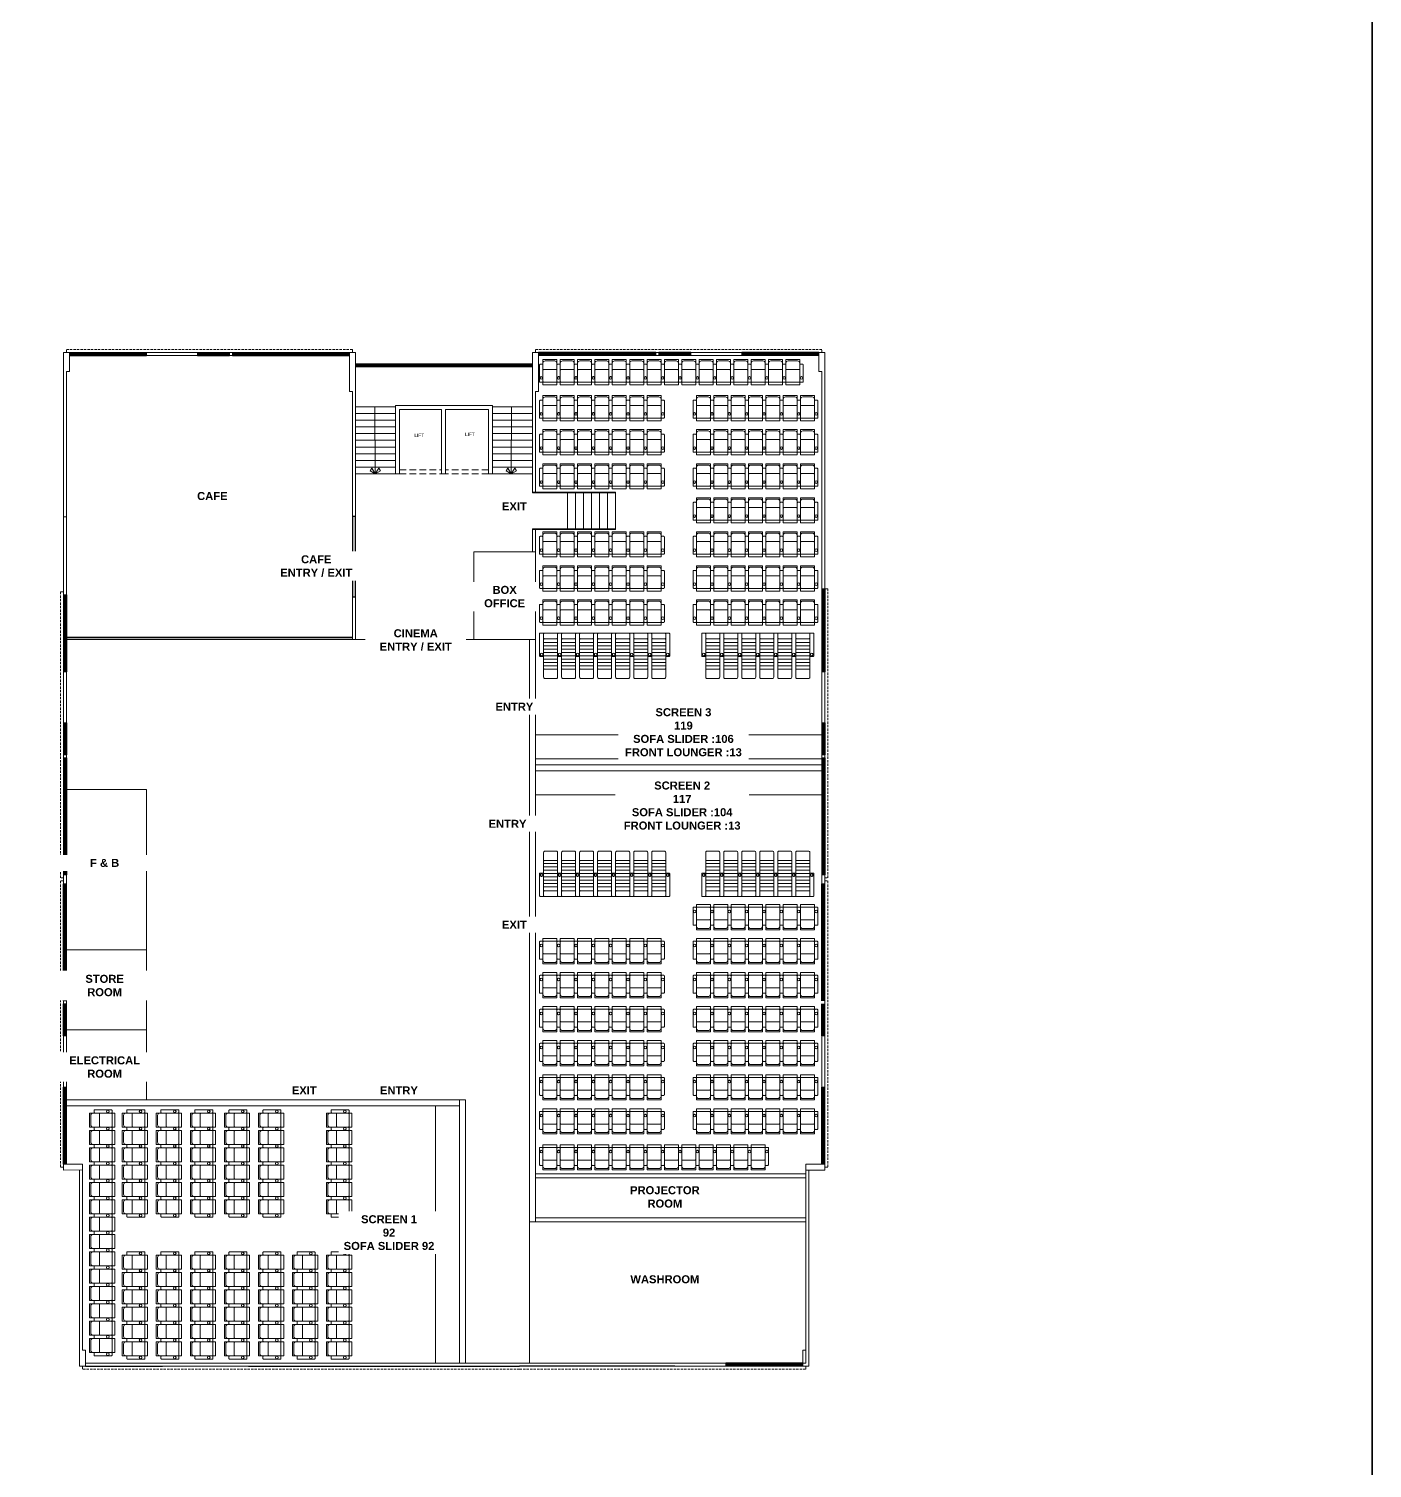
# Model space of a CAD drawing. Header units: inches. Extents: x 1807 to 67852, y 1160 to 20242.
# Drawn here: x 65838 to 67852, y 3318 to 5476 of the extents above; entities that cross this region are included whole.
import ezdxf
from ezdxf.lldxf.tags import DXFTag

# ---------------------------------------------------------------- set-up
doc = ezdxf.new("R2010")
doc.units = ezdxf.units.IN
doc.header["$MEASUREMENT"] = 0
doc.linetypes.add('DASHED', pattern=[0.75, 0.5, -0.25])
for name, color, linetype, lineweight in [('02WINDOW & DOTTED', 8, 'Continuous', 20), ('CHAIRS', 34, 'Continuous', 20), ('elev1', 250, 'Continuous', 15), ('Nstair', 8, 'Continuous', 20), ('PROJ.', 8, 'DASHED', 20), ('RAILING', 8, 'Continuous', 25), ('Railing 01', 8, 'Continuous', 18), ('SHOP TEXT', 7, 'Continuous', 15), ('text', 7, 'Continuous', 15), ('wall', 7, 'Continuous', 20), ('WALLS', 7, 'Continuous', 20)]:
    doc.layers.add(name, color=color, linetype=linetype, lineweight=lineweight)
doc.layers.add('GF', color=36, linetype='Continuous')
doc.layers.add('P_DOMESTIC', color=142, linetype='Continuous')
doc.styles.add('Krupalu 1', font='arial.ttf')
doc.styles.add('title block', font='')
doc.styles.get('title block').set_extended_font_data('Gulim')
tags = doc.linetypes.add('HIDDEN', pattern=[0.375, 0.25, -0.125]).pattern_tags.tags
tags[6:7] = [DXFTag(74, 4), DXFTag(75, 0), DXFTag(340, '0'), DXFTag(46, 1.0), DXFTag(50, 0.0), DXFTag(44, 0.0), DXFTag(45, 0.0)]
tags[4:5] = [DXFTag(74, 4), DXFTag(75, 0), DXFTag(340, '0'), DXFTag(46, 1.0), DXFTag(50, 0.0), DXFTag(44, 0.0), DXFTag(45, 0.0)]

# ---------------------------------------------------------------- blocks, each defined once
blk = doc.blocks.new('Recliner chair-01')
at = {"layer": 'CHAIRS', "lineweight": -2}
for points in [[(-10.5, 1), (-10.5, 26, 0.414214), (-11.5, 27), (-14.5, 27, 0.414214), (-15.5, 26), (-15.5, 1, 0.414214), (-14.5, 0), (-11.5, 0, 0.414214)], [(-7.1, 31.9), (7.1, 31.9, -0.414214), (10.5, 28.5), (10.5, 1, -0.414214), (9.5, 0), (-9.5, 0, -0.414214), (-10.5, 1), (-10.5, 28.5, -0.414214)], [(10.5, 1), (10.5, 26, -0.414214), (11.5, 27), (14.5, 27, -0.414214), (15.5, 26), (15.5, 1, -0.414214), (14.5, 0), (11.5, 0, -0.414214)], [(10.5, 1), (10.5, 18, 0.414214), (9.5, 19), (-9.5, 19, 0.414214), (-10.5, 18), (-10.5, 1, 0.414214), (-9.5, 0), (9.5, 0, 0.414214)]]:
    blk.add_lwpolyline(points, format="xyb", close=True, dxfattribs=at)
at = {"layer": 'CHAIRS', "linetype": 'HIDDEN', "lineweight": -2}
blk.add_lwpolyline([(-10.5, 33.9), (10.5, 33.9), (10.5, -4), (-10.5, -4)], close=True, dxfattribs=at)
at = {"layer": 'CHAIRS', "lineweight": -2}
for centre in [(-13, 6.4), (13.1, 6.4)]:
    blk.add_circle(centre, 2, dxfattribs=at)
blk = doc.blocks.new('*U700')
at = {"layer": 'CHAIRS'}
blk.add_blockref('Recliner chair-01', (0, -14.9), dxfattribs=at)
blk = doc.blocks.new('*U699')
at = {"layer": 'GF', "color": 0, "linetype": 'ByBlock', "lineweight": -2}
for p in [(0, 0), (26, 0), (52, 0), (78, 0)]:
    blk.add_blockref('*U700', p, dxfattribs=at)
at = {"layer": 'GF', "color": 0, "linetype": 'ByBlock', "lineweight": -2, "transparency": 16777216}
for p in [(104, 0), (130, 0), (156, 0), (182, 0), (208, 0), (234, 0), (260, 0), (286, 0), (312, 0), (338, 0), (364, 0)]:
    blk.add_blockref('*U700', p, dxfattribs=at)
blk = doc.blocks.new('*U702')
at = {"layer": 'CHAIRS'}
blk.add_blockref('Recliner chair-01', (0, -14.9), dxfattribs=at)
blk = doc.blocks.new('*U701')
at = {"layer": 'GF', "color": 0, "linetype": 'ByBlock', "lineweight": -2}
for p in [(0, 0), (26, 0), (52, 0), (78, 0)]:
    blk.add_blockref('*U702', p, dxfattribs=at)
at = {"layer": 'GF', "color": 0, "linetype": 'ByBlock', "lineweight": -2, "transparency": 16777216}
for p in [(104, 0), (130, 0), (156, 0), (0, -51), (26, -51), (52, -51), (78, -51), (104, -51), (130, -51), (156, -51), (0, -102), (26, -102), (52, -102), (78, -102), (104, -102), (130, -102), (156, -102)]:
    blk.add_blockref('*U702', p, dxfattribs=at)
blk = doc.blocks.new('*U704')
at = {"layer": 'CHAIRS'}
blk.add_blockref('Recliner chair-01', (0, -14.9), dxfattribs=at)
blk = doc.blocks.new('*U703')
at = {"layer": 'GF', "color": 0, "linetype": 'ByBlock', "lineweight": -2}
for p in [(0, 0), (26, 0), (52, 0), (78, 0)]:
    blk.add_blockref('*U704', p, dxfattribs=at)
at = {"layer": 'GF', "color": 0, "linetype": 'ByBlock', "lineweight": -2, "transparency": 16777216}
for p in [(104, 0), (130, 0), (156, 0), (0, -51), (26, -51), (52, -51), (78, -51), (104, -51), (130, -51), (156, -51), (0, -102), (26, -102), (52, -102), (78, -102), (104, -102), (130, -102), (156, -102), (0, -153), (26, -153), (52, -153), (78, -153), (104, -153), (130, -153), (156, -153), (0, -204), (26, -204), (52, -204), (78, -204), (104, -204), (130, -204), (156, -204), (0, -255), (26, -255), (52, -255), (78, -255), (104, -255), (130, -255), (156, -255), (0, -306), (26, -306), (52, -306), (78, -306), (104, -306), (130, -306), (156, -306)]:
    blk.add_blockref('*U704', p, dxfattribs=at)
blk = doc.blocks.new("Lounger - 21''")
at = {"layer": 'CHAIRS', "color": 250}
for p, q in [((-10.5, -14.3), (10.5, -14.3)), ((-10.5, -19.3), (10.5, -19.3)), ((-10.5, -24.3), (10.5, -24.3)), ((-10.5, -29.3), (10.5, -29.3)), ((-10.5, -34.3), (10.5, -34.3)), ((-10.5, -39.3), (10.5, -39.3)), ((-10.5, -44.3), (10.5, -44.3)), ((-10.5, -49.3), (10.5, -49.3))]:
    blk.add_line(p, q, dxfattribs=at)
at = {"layer": 'CHAIRS'}
for points in [[(-9.5, -8.5), (9.5, -8.5, 0.414214), (10.5, -7.5), (10.5, -1, 0.414214), (9.5, 0), (-9.5, 0, 0.414214), (-10.5, -1), (-10.5, -7.5, 0.414214)], [(-16.5, -1.1), (-16.5, -34.1, 0.414214), (-15.5, -35.1), (-11.5, -35.1, 0.414214), (-10.5, -34.1), (-10.5, -1.1, 0.414214), (-11.5, -0.1), (-15.5, -0.1, 0.414214)], [(-9.5, -8.5), (9.5, -8.5, -0.414214), (10.5, -9.5), (10.5, -66.2, -0.414214), (8.5, -68.2), (-8.5, -68.2, -0.414214), (-10.5, -66.2), (-10.5, -9.5, -0.414214)], [(16.5, -1.1), (16.5, -34.1, -0.414214), (15.5, -35.1), (11.5, -35.1, -0.414214), (10.5, -34.1), (10.5, -1.1, -0.414214), (11.5, -0.1), (15.5, -0.1, -0.414214)]]:
    blk.add_lwpolyline(points, format="xyb", close=True, dxfattribs=at)
blk.add_lwpolyline([(-10.5, -43.7), (-10.5, -53.1, 0.414214), (-9.5, -54.1), (9.5, -54.1, 0.414214), (10.5, -53.1), (10.5, -43.7)], format="xyb", dxfattribs=at)
for centre, radius in [((-13.5, -32.1), 1.99), ((-13.5, -32.1), 1.89), ((13.5, -32.1), 1.99), ((13.5, -32.1), 1.89)]:
    blk.add_circle(centre, radius, dxfattribs=at)
blk = doc.blocks.new('*U706')
at = {"layer": 'CHAIRS'}
blk.add_blockref("Lounger - 21''", (0, 34.1, -172020), dxfattribs=at)
blk = doc.blocks.new('*U705')
at = {"layer": 'elev1', "color": 0, "linetype": 'ByBlock', "lineweight": -2}
for p in [(0, 0), (27, 0), (54, 0), (81, 0)]:
    blk.add_blockref('*U706', p, dxfattribs=at)
at = {"layer": 'elev1', "color": 0, "linetype": 'ByBlock', "lineweight": -2, "transparency": 16777216}
for p in [(108, 0), (135, 0)]:
    blk.add_blockref('*U706', p, dxfattribs=at)
blk = doc.blocks.new('*U708')
at = {"layer": 'CHAIRS'}
blk.add_blockref("Lounger - 21''", (0, 34.1, -172020), dxfattribs=at)
blk = doc.blocks.new('*U707')
at = {"layer": 'elev1', "color": 0, "linetype": 'ByBlock', "lineweight": -2}
for p in [(0, 0), (27, 0), (54, 0), (81, 0)]:
    blk.add_blockref('*U708', p, dxfattribs=at)
at = {"layer": 'elev1', "color": 0, "linetype": 'ByBlock', "lineweight": -2, "transparency": 16777216}
for p in [(108, 0), (135, 0), (162, 0)]:
    blk.add_blockref('*U708', p, dxfattribs=at)
blk = doc.blocks.new('*U710')
at = {"layer": 'CHAIRS'}
blk.add_blockref('Recliner chair-01', (0, -14.9), dxfattribs=at)
blk = doc.blocks.new('*U709')
at = {"layer": 'GF', "color": 0, "linetype": 'ByBlock', "lineweight": -2}
for p in [(0, 0), (26, 0), (52, 0), (78, 0)]:
    blk.add_blockref('*U710', p, dxfattribs=at)
at = {"layer": 'GF', "color": 0, "linetype": 'ByBlock', "lineweight": -2, "transparency": 16777216}
for p in [(104, 0), (130, 0), (156, 0), (182, 0), (208, 0), (234, 0), (260, 0), (286, 0), (312, 0)]:
    blk.add_blockref('*U710', p, dxfattribs=at)
blk = doc.blocks.new('*U712')
at = {"layer": 'CHAIRS'}
blk.add_blockref('Recliner chair-01', (0, -14.9), dxfattribs=at)
blk = doc.blocks.new('*U711')
at = {"layer": 'GF', "color": 0, "linetype": 'ByBlock', "lineweight": -2}
for p in [(0, 0), (26, 0), (52, 0), (78, 0)]:
    blk.add_blockref('*U712', p, dxfattribs=at)
at = {"layer": 'GF', "color": 0, "linetype": 'ByBlock', "lineweight": -2, "transparency": 16777216}
for p in [(104, 0), (130, 0), (156, 0), (0, -51), (26, -51), (52, -51), (78, -51), (104, -51), (130, -51), (156, -51), (0, -102), (26, -102), (52, -102), (78, -102), (104, -102), (130, -102), (156, -102), (0, -153), (26, -153), (52, -153), (78, -153), (104, -153), (130, -153), (156, -153), (0, -204), (26, -204), (52, -204), (78, -204), (104, -204), (130, -204), (156, -204), (0, -255), (26, -255), (52, -255), (78, -255), (104, -255), (130, -255), (156, -255)]:
    blk.add_blockref('*U712', p, dxfattribs=at)
blk = doc.blocks.new('*U714')
at = {"layer": 'CHAIRS'}
blk.add_blockref('Recliner chair-01', (0, -14.9), dxfattribs=at)
blk = doc.blocks.new('*U713')
at = {"layer": 'GF', "color": 0, "linetype": 'ByBlock', "lineweight": -2}
for p in [(0, 0), (26, 0), (52, 0), (78, 0)]:
    blk.add_blockref('*U714', p, dxfattribs=at)
at = {"layer": 'GF', "color": 0, "linetype": 'ByBlock', "lineweight": -2, "transparency": 16777216}
for p in [(104, 0), (130, 0), (156, 0), (0, -51), (26, -51), (52, -51), (78, -51), (104, -51), (130, -51), (156, -51), (0, -102), (26, -102), (52, -102), (78, -102), (104, -102), (130, -102), (156, -102), (0, -153), (26, -153), (52, -153), (78, -153), (104, -153), (130, -153), (156, -153), (0, -204), (26, -204), (52, -204), (78, -204), (104, -204), (130, -204), (156, -204), (0, -255), (26, -255), (52, -255), (78, -255), (104, -255), (130, -255), (156, -255), (0, -306), (26, -306), (52, -306), (78, -306), (104, -306), (130, -306), (156, -306)]:
    blk.add_blockref('*U714', p, dxfattribs=at)
blk = doc.blocks.new('*U716')
at = {"layer": 'CHAIRS'}
blk.add_blockref("Lounger - 21''", (0, 34.1, -172020), dxfattribs=at)
blk = doc.blocks.new('*U715')
at = {"layer": 'elev1', "color": 0, "linetype": 'ByBlock', "lineweight": -2}
for p in [(0, 0), (27, 0), (54, 0), (81, 0)]:
    blk.add_blockref('*U716', p, dxfattribs=at)
at = {"layer": 'elev1', "color": 0, "linetype": 'ByBlock', "lineweight": -2, "transparency": 16777216}
for p in [(108, 0), (135, 0)]:
    blk.add_blockref('*U716', p, dxfattribs=at)
blk = doc.blocks.new('*U718')
at = {"layer": 'CHAIRS'}
blk.add_blockref("Lounger - 21''", (0, 34.1, -172020), dxfattribs=at)
blk = doc.blocks.new('*U717')
at = {"layer": 'elev1', "color": 0, "linetype": 'ByBlock', "lineweight": -2}
for p in [(0, 0), (27, 0), (54, 0), (81, 0)]:
    blk.add_blockref('*U718', p, dxfattribs=at)
at = {"layer": 'elev1', "color": 0, "linetype": 'ByBlock', "lineweight": -2, "transparency": 16777216}
for p in [(108, 0), (135, 0), (162, 0)]:
    blk.add_blockref('*U718', p, dxfattribs=at)
blk = doc.blocks.new('*U720')
at = {"layer": 'CHAIRS'}
blk.add_blockref('Recliner chair-01', (0, -14.9), dxfattribs=at)
blk = doc.blocks.new('*U719')
at = {"layer": 'GF', "color": 0, "linetype": 'ByBlock', "lineweight": -2}
for p in [(0, 0), (26, 0), (52, 0), (78, 0)]:
    blk.add_blockref('*U720', p, dxfattribs=at)
at = {"layer": 'GF', "color": 0, "linetype": 'ByBlock', "lineweight": -2, "transparency": 16777216}
for p in [(104, 0), (130, 0), (156, 0), (0, -51), (26, -51), (52, -51), (78, -51), (104, -51), (130, -51), (156, -51), (0, -102), (26, -102), (52, -102), (78, -102), (104, -102), (130, -102), (156, -102)]:
    blk.add_blockref('*U720', p, dxfattribs=at)
blk = doc.blocks.new('*U722')
at = {"layer": 'CHAIRS'}
blk.add_blockref('Recliner chair-01', (0, -14.9), dxfattribs=at)
blk = doc.blocks.new('*U721')
at = {"layer": 'GF', "color": 0, "linetype": 'ByBlock', "lineweight": -2}
for p in [(0, 0), (26, 0), (52, 0), (78, 0)]:
    blk.add_blockref('*U722', p, dxfattribs=at)
at = {"layer": 'GF', "color": 0, "linetype": 'ByBlock', "lineweight": -2, "transparency": 16777216}
for p in [(104, 0), (130, 0), (156, 0), (182, 0), (208, 0), (234, 0), (260, 0), (286, 0), (312, 0), (338, 0)]:
    blk.add_blockref('*U722', p, dxfattribs=at)
blk = doc.blocks.new('*U724')
at = {"layer": 'CHAIRS'}
blk.add_blockref('Recliner chair-01', (0, -14.9), dxfattribs=at)
blk = doc.blocks.new('*U723')
at = {"layer": 'GF', "color": 0, "linetype": 'ByBlock', "lineweight": -2}
for p in [(0, 0), (26, 0), (52, 0), (78, 0)]:
    blk.add_blockref('*U724', p, dxfattribs=at)
at = {"layer": 'GF', "color": 0, "linetype": 'ByBlock', "lineweight": -2, "transparency": 16777216}
for p in [(104, 0), (130, 0), (0, -51), (26, -51), (52, -51), (78, -51), (104, -51), (130, -51), (0, -102), (26, -102), (52, -102), (78, -102), (104, -102), (130, -102), (0, -153), (26, -153), (52, -153), (78, -153), (104, -153), (130, -153), (0, -204), (26, -204), (52, -204), (78, -204), (104, -204), (130, -204)]:
    blk.add_blockref('*U724', p, dxfattribs=at)
blk = doc.blocks.new('*U726')
at = {"layer": 'CHAIRS'}
blk.add_blockref('Recliner chair-01', (0, -14.9), dxfattribs=at)
blk = doc.blocks.new('*U725')
at = {"layer": 'GF', "color": 0, "linetype": 'ByBlock', "lineweight": -2}
for p in [(0, 0), (26, 0), (52, 0), (78, 0)]:
    blk.add_blockref('*U726', p, dxfattribs=at)
at = {"layer": 'GF', "color": 0, "linetype": 'ByBlock', "lineweight": -2, "transparency": 16777216}
for p in [(104, 0), (130, 0), (0, -51), (26, -51), (52, -51), (78, -51), (104, -51), (130, -51), (0, -102), (26, -102), (52, -102), (78, -102), (104, -102), (130, -102), (0, -153), (26, -153), (52, -153), (78, -153), (104, -153), (130, -153), (0, -204), (26, -204), (52, -204), (78, -204), (104, -204), (130, -204), (0, -255), (26, -255), (52, -255), (78, -255), (104, -255), (130, -255), (0, -306), (26, -306), (52, -306), (78, -306), (104, -306), (130, -306)]:
    blk.add_blockref('*U726', p, dxfattribs=at)
blk = doc.blocks.new('*U728')
at = {"layer": 'CHAIRS'}
blk.add_blockref('Recliner chair-01', (0, -14.9), dxfattribs=at)
blk = doc.blocks.new('*U727')
at = {"layer": 'GF', "color": 0, "linetype": 'ByBlock', "lineweight": -2}
for p in [(0, 0), (26, 0), (52, 0), (78, 0)]:
    blk.add_blockref('*U728', p, dxfattribs=at)
at = {"layer": 'GF', "color": 0, "linetype": 'ByBlock', "lineweight": -2, "transparency": 16777216}
for p in [(104, 0), (130, 0)]:
    blk.add_blockref('*U728', p, dxfattribs=at)

msp = doc.modelspace()

# ---------------------------------------------------------------- linework, layer by layer
at = {"layer": '02WINDOW & DOTTED'}
for p, q in [((66593.4, 4973.4), (66327.7, 4973.4)), ((66593.4, 4971.9), (66327.7, 4971.9)), ((66593.4, 4970.4), (66327.7, 4970.4)), ((66593.4, 4968.9), (66327.7, 4968.9))]:
    msp.add_line(p, q, dxfattribs=at)
at = {"layer": '02WINDOW & DOTTED', "linetype": 'DASHED', "ltscale": 20}
for p, q in [((66393.9, 4814.9), (66456.9, 4814.9)), ((66527.4, 4814.9), (66462.9, 4814.9)), ((66393.9, 4808.9), (66456.9, 4808.9)), ((66527.4, 4808.9), (66462.9, 4808.9))]:
    msp.add_line(p, q, dxfattribs=at)
at = {"layer": 'Nstair', "ltscale": 10}
for p, q in [((66387.9, 4908.9), (66327.9, 4908.9)), ((66387.9, 4898.9), (66327.9, 4898.9)), ((66357.1, 4908.9), (66357.6, 4808.9)), ((66533.4, 4908.9), (66593.4, 4908.9)), ((66533.4, 4898.9), (66593.4, 4898.9)), ((66562, 4908.9), (66561.4, 4808.9)), ((66387.9, 4888.9), (66327.9, 4888.9)), ((66387.9, 4878.9), (66327.9, 4878.9)), ((66533.4, 4888.9), (66593.4, 4888.9)), ((66533.4, 4878.9), (66593.4, 4878.9)), ((66387.9, 4868.9), (66327.9, 4868.9)), ((66387.9, 4858.9), (66327.9, 4858.9)), ((66533.4, 4868.9), (66593.4, 4868.9)), ((66533.4, 4858.9), (66593.4, 4858.9)), ((66387.9, 4848.9), (66327.9, 4848.9)), ((66387.9, 4838.9), (66327.9, 4838.9)), ((66533.4, 4848.9), (66593.4, 4848.9)), ((66533.4, 4838.9), (66593.4, 4838.9)), ((66387.9, 4828.9), (66327.9, 4828.9)), ((66387.9, 4818.9), (66327.9, 4818.9)), ((66350.1, 4813.1), (66352.3, 4817)), ((66357.6, 4808.9), (66350.1, 4813.1)), ((66352.3, 4817), (66357.6, 4808.9)), ((66363, 4817), (66357.6, 4808.9)), ((66357.6, 4808.9), (66365.2, 4813.1)), ((66365.2, 4813.1), (66363, 4817)), ((66533.4, 4828.9), (66593.4, 4828.9)), ((66533.4, 4818.9), (66593.4, 4818.9)), ((66553.9, 4813.1), (66556.1, 4817)), ((66561.4, 4808.9), (66553.9, 4813.1)), ((66556.1, 4817), (66561.4, 4808.9)), ((66566.8, 4817), (66561.4, 4808.9)), ((66561.4, 4808.9), (66569, 4813.1)), ((66569, 4813.1), (66566.8, 4817)), ((66387.9, 4808.9), (66327.9, 4808.9)), ((66533.4, 4808.9), (66593.4, 4808.9))]:
    msp.add_line(p, q, dxfattribs=at)
at = {"layer": 'P_DOMESTIC'}
msp.add_lwpolyline([(66323.4, 4624.5), (66327.9, 4624.5), (66327.9, 4744.5), (66323.4, 4744.5)], close=True, dxfattribs=at)
for points in [[(66323.4, 4563.1), (65894.4, 4563.1)], [(66323.4, 4560.1), (65894.4, 4560.1)]]:
    msp.add_lwpolyline(points, dxfattribs=at)
at = {"layer": 'PROJ.', "ltscale": 7}
for points in [[(65894.4, 4990.4), (65894.4, 4994.9), (66323.4, 4994.9), (66323.4, 4990.4)], [(67026.9, 4990.4), (67026.9, 4994.9), (66597.9, 4994.9), (66597.9, 4990.4)], [(65889.9, 4202.9), (65885.4, 4202.9), (65885.4, 4631.9), (65889.9, 4631.9)], [(67031.4, 4202.9), (67035.9, 4202.9), (67035.9, 4636.4), (67031.4, 4636.4)], [(65889.9, 4198.4), (65885.4, 4198.4), (65885.4, 3769.4), (65889.9, 3769.4)], [(67031.4, 4198.4), (67035.9, 4198.4), (67035.9, 3769.4), (67031.4, 3769.4)], [(66576.3, 3466.4), (66573.9, 3466.4), (65918.4, 3466.4), (65918.4, 3470.9)], [(66576.3, 3466.4), (66573.9, 3466.4), (67002.9, 3466.4), (67002.9, 3470.9)]]:
    msp.add_lwpolyline(points, dxfattribs=at)
at = {"layer": 'RAILING'}
for p, q in [((65898.9, 4990.4), (66014.4, 4990.4)), ((65898.9, 4988.9), (66014.4, 4988.9)), ((65898.9, 4987.4), (66014.4, 4987.4)), ((65898.9, 4985.9), (66014.4, 4985.9)), ((66090.9, 4990.4), (66138.9, 4990.4)), ((66090.9, 4988.9), (66138.9, 4988.9)), ((66090.9, 4987.4), (66138.9, 4987.4)), ((66090.9, 4985.9), (66138.9, 4985.9)), ((66143.4, 4990.4), (66318.9, 4990.4)), ((66143.4, 4988.9), (66318.9, 4988.9)), ((66143.4, 4987.4), (66318.9, 4987.4)), ((66143.4, 4985.9), (66318.9, 4985.9)), ((66777.9, 4990.4), (66602.4, 4990.4)), ((66777.9, 4988.9), (66602.4, 4988.9)), ((66777.9, 4987.4), (66602.4, 4987.4)), ((66777.9, 4985.9), (66602.4, 4985.9)), ((66830.4, 4990.4), (66782.4, 4990.4)), ((66830.4, 4988.9), (66782.4, 4988.9)), ((66830.4, 4987.4), (66782.4, 4987.4)), ((66830.4, 4985.9), (66782.4, 4985.9)), ((67022.4, 4990.4), (66906.9, 4990.4)), ((67022.4, 4988.9), (66906.9, 4988.9)), ((67022.4, 4987.4), (66906.9, 4987.4)), ((67022.4, 4985.9), (66906.9, 4985.9)), ((65889.9, 4627.4), (65889.9, 4511.9)), ((65894.4, 4627.4), (65894.4, 4511.9)), ((67026.9, 4636.4), (67026.9, 4511.9)), ((67031.4, 4636.4), (67031.4, 4511.9)), ((65889.9, 4435.4), (65889.9, 4387.4)), ((65894.4, 4435.4), (65894.4, 4387.4)), ((67026.9, 4435.4), (67026.9, 4387.4)), ((67031.4, 4435.4), (67031.4, 4387.4)), ((65889.9, 4382.9), (65889.9, 4207.4)), ((65894.4, 4382.9), (65894.4, 4207.4)), ((67026.9, 4382.9), (67026.9, 4207.4)), ((67031.4, 4382.9), (67031.4, 4207.4)), ((65889.9, 4018.4), (65889.9, 4193.9)), ((65894.4, 4018.4), (65894.4, 4193.9)), ((67026.9, 4018.4), (67026.9, 4193.9)), ((67031.4, 4018.4), (67031.4, 4193.9)), ((65889.9, 3965.9), (65889.9, 4013.9)), ((65894.4, 3965.9), (65894.4, 4013.9)), ((67026.9, 3965.9), (67026.9, 4013.9)), ((67031.4, 3965.9), (67031.4, 4013.9)), ((65889.9, 3773.9), (65889.9, 3889.4)), ((65894.4, 3773.9), (65894.4, 3889.4)), ((67026.9, 3773.9), (67026.9, 3889.4)), ((67031.4, 3773.9), (67031.4, 3889.4)), ((66998.4, 3475.4), (66882.9, 3475.4)), ((65922.9, 3470.9), (66038.4, 3470.9)), ((66167.4, 3470.9), (66573.9, 3470.9)), ((66351.9, 3470.9), (66569.4, 3470.9)), ((66749.4, 3470.9), (66573.9, 3470.9)), ((66806.4, 3470.9), (66749.4, 3470.9)), ((66998.4, 3470.9), (66882.9, 3470.9))]:
    msp.add_line(p, q, dxfattribs=at)
at = {"layer": 'Railing 01'}
for p, q in [((65891.4, 4627.4), (65891.4, 4511.9)), ((65892.9, 4627.4), (65892.9, 4511.9)), ((67028.4, 4636.4), (67028.4, 4511.9)), ((67029.9, 4636.4), (67029.9, 4511.9)), ((65891.4, 4435.4), (65891.4, 4387.4)), ((65892.9, 4435.4), (65892.9, 4387.4)), ((67028.4, 4435.4), (67028.4, 4387.4)), ((67029.9, 4435.4), (67029.9, 4387.4)), ((65891.4, 4382.9), (65891.4, 4207.4)), ((65892.9, 4382.9), (65892.9, 4207.4)), ((67028.4, 4382.9), (67028.4, 4207.4)), ((67029.9, 4382.9), (67029.9, 4207.4)), ((65891.4, 4018.4), (65891.4, 4193.9)), ((65892.9, 4018.4), (65892.9, 4193.9)), ((67028.4, 4018.4), (67028.4, 4193.9)), ((67029.9, 4018.4), (67029.9, 4193.9)), ((65891.4, 3965.9), (65891.4, 4013.9)), ((65892.9, 3965.9), (65892.9, 4013.9)), ((67028.4, 3965.9), (67028.4, 4013.9)), ((67029.9, 3965.9), (67029.9, 4013.9)), ((65891.4, 3773.9), (65891.4, 3889.4)), ((65892.9, 3773.9), (65892.9, 3889.4)), ((67028.4, 3773.9), (67028.4, 3889.4)), ((67029.9, 3773.9), (67029.9, 3889.4)), ((66998.4, 3473.9), (66882.9, 3473.9)), ((66998.4, 3472.4), (66882.9, 3472.4))]:
    msp.add_line(p, q, dxfattribs=at)
at = {"layer": 'wall'}
for p, q in [((65889.9, 4990.4), (65889.9, 4744.4)), ((65889.9, 4990.4), (65898.9, 4990.4)), ((65898.9, 4966.4), (65898.9, 4990.4)), ((66014.4, 4990.4), (66014.4, 4985.9)), ((66014.4, 4990.4), (66090.9, 4990.4)), ((66014.4, 4985.9), (66086.4, 4985.9)), ((66086.4, 4985.9), (66086.4, 4985.9)), ((66090.9, 4985.9), (66086.4, 4985.9)), ((66090.9, 4990.4), (66090.9, 4985.9)), ((66138.9, 4990.4), (66138.9, 4990.4)), ((66138.9, 4990.4), (66143.4, 4990.4)), ((66318.9, 4990.4), (66318.9, 4936.4)), ((66318.9, 4990.4), (66327.9, 4990.4)), ((66593.4, 4990.4), (66593.4, 4781.2)), ((66602.4, 4990.4), (66593.4, 4990.4)), ((66602.4, 4990.4), (66602.4, 4936.4)), ((66777.9, 4990.4), (66777.9, 4985.9)), ((66782.4, 4990.4), (66777.9, 4990.4)), ((66782.4, 4990.4), (66782.4, 4985.9)), ((66830.4, 4990.4), (66830.4, 4985.9)), ((66906.9, 4990.4), (66830.4, 4990.4)), ((66906.9, 4985.9), (66830.4, 4985.9)), ((66906.9, 4990.4), (66906.9, 4985.9)), ((67022.4, 4966.4), (67022.4, 4990.4)), ((67031.4, 4990.4), (67022.4, 4990.4)), ((67031.4, 4990.4), (67031.4, 4744.4)), ((65898.9, 4961.9), (65898.9, 4966.4)), ((67022.4, 4961.9), (67022.4, 4966.4)), ((67022.4, 4966.4), (67022.4, 4966.4)), ((65894.4, 4961.9), (65894.4, 4801.4)), ((65898.9, 4961.9), (65894.4, 4961.9)), ((67022.4, 4961.9), (67026.9, 4961.9)), ((67026.9, 4961.9), (67026.9, 4801.4)), ((66318.9, 4931.9), (66318.9, 4936.4)), ((66318.9, 4936.4), (66318.9, 4936.4)), ((66318.9, 4931.9), (66323.4, 4931.9)), ((66597.9, 4931.9), (66597.9, 4781.2)), ((66602.4, 4931.9), (66597.9, 4931.9)), ((66602.4, 4931.9), (66602.4, 4936.4)), ((66602.4, 4936.4), (66602.4, 4936.4)), ((66462.9, 4910.9), (66387.9, 4910.9)), ((66387.9, 4910.9), (66387.9, 4808.9)), ((66393.9, 4808.9), (66393.9, 4904.9)), ((66393.9, 4904.9), (66456.9, 4904.9)), ((66456.9, 4910.9), (66533.4, 4910.9)), ((66456.9, 4904.9), (66456.9, 4808.9)), ((66456.9, 4808.9), (66456.9, 4904.9)), ((66462.9, 4808.9), (66462.9, 4904.9)), ((66527.4, 4904.9), (66462.9, 4904.9)), ((66462.9, 4904.9), (66462.9, 4808.9)), ((66527.4, 4808.9), (66527.4, 4904.9)), ((66533.4, 4910.9), (66533.4, 4808.9)), ((65894.4, 4801.4), (65894.4, 4796.9)), ((65894.4, 4801.4), (65894.4, 4801.4)), ((65894.4, 4796.9), (65894.4, 4796.9)), ((65894.4, 4796.9), (65894.4, 4744.4)), ((66387.9, 4808.9), (66393.9, 4808.9)), ((66456.9, 4808.9), (66462.9, 4808.9)), ((66462.9, 4808.9), (66456.9, 4808.9)), ((66533.4, 4808.9), (66527.4, 4808.9)), ((67026.9, 4801.4), (67026.9, 4796.9)), ((67026.9, 4801.4), (67026.9, 4801.4)), ((67026.9, 4796.9), (67026.9, 4796.9)), ((67026.9, 4796.9), (67026.9, 4744.4)), ((66593.4, 4725.2), (66593.4, 4691.9)), ((66597.9, 4725.2), (66597.9, 4691.9)), ((65889.9, 4627.4), (65889.9, 4636.4)), ((65889.9, 4511.9), (65889.9, 4435.4)), ((65894.4, 4511.9), (65889.9, 4511.9)), ((65894.4, 4511.9), (65894.4, 4439.9)), ((67026.9, 4511.9), (67026.9, 4439.9)), ((67026.9, 4511.9), (67031.4, 4511.9)), ((67031.4, 4511.9), (67031.4, 4435.4)), ((65894.4, 4435.4), (65889.9, 4435.4)), ((65894.4, 4439.9), (65894.4, 4439.9)), ((65894.4, 4439.9), (65894.4, 4435.4)), ((67026.9, 4439.9), (67026.9, 4439.9)), ((67026.9, 4439.9), (67026.9, 4435.4)), ((67026.9, 4435.4), (67031.4, 4435.4)), ((65889.9, 4382.9), (65889.9, 4387.4)), ((67031.4, 4382.9), (67031.4, 4387.4)), ((65889.9, 4207.4), (65889.9, 4198.4)), ((65889.9, 4193.9), (65889.9, 4202.9)), ((67031.4, 4207.4), (67031.4, 4198.4)), ((67031.4, 4193.9), (67031.4, 4202.9)), ((65889.9, 4018.4), (65889.9, 4013.9)), ((67031.4, 4018.4), (67031.4, 4013.9)), ((65889.9, 3889.4), (65889.9, 3965.9)), ((65894.4, 3889.4), (65894.4, 3961.4)), ((67026.9, 3965.9), (67031.4, 3965.9)), ((67026.9, 3961.4), (67026.9, 3965.9)), ((67026.9, 3889.4), (67026.9, 3961.4)), ((67031.4, 3889.4), (67031.4, 3965.9)), ((67026.9, 3893.9), (67026.9, 3893.9)), ((67026.9, 3889.4), (67031.4, 3889.4)), ((65913.9, 3773.9), (65889.9, 3773.9)), ((65889.9, 3773.9), (65889.9, 3764.9)), ((65918.4, 3765), (65889.9, 3764.9)), ((65913.9, 3773.9), (65913.9, 3773.9)), ((65913.9, 3773.9), (65918.4, 3773.9)), ((65918.4, 3764.9), (65918.4, 3773.9)), ((67007.4, 3773.9), (67007.4, 3773.9)), ((65913.9, 3716.9), (65913.9, 3470.9)), ((65918.4, 3716.9), (65918.4, 3494.9)), ((67002.9, 3712.4), (67002.9, 3494.9)), ((67007.4, 3716.9), (67007.4, 3470.9)), ((65922.9, 3494.9), (65922.9, 3470.9)), ((65922.9, 3475.4), (65922.9, 3470.9)), ((65927.4, 3475.4), (65922.9, 3475.4)), ((65927.4, 3475.4), (65927.4, 3475.4)), ((66882.9, 3475.4), (65927.4, 3475.4)), ((66110.4, 3475.4), (66110.4, 3475.4)), ((66998.4, 3494.9), (66998.4, 3470.9)), ((65922.9, 3470.9), (65913.9, 3470.9)), ((66882.9, 3470.9), (65922.9, 3470.9)), ((66038.4, 3470.9), (66167.4, 3470.9)), ((66347.4, 3470.9), (66351.9, 3470.9)), ((66998.4, 3470.9), (67007.4, 3470.9))]:
    msp.add_line(p, q, dxfattribs=at)
at = {"layer": 'WALLS'}
for p, q in [((66645.9, 4726.2), (66645.9, 4780.2)), ((66657.9, 4726.2), (66657.9, 4780.2)), ((66669.9, 4726.2), (66669.9, 4780.2)), ((66681.9, 4726.2), (66681.9, 4780.2)), ((66693.9, 4726.2), (66693.9, 4780.2)), ((66705.9, 4726.2), (66705.9, 4780.2)), ((66597.9, 4691.9), (66593.4, 4691.9)), ((66323.4, 4560.1), (66327.9, 4560.1)), ((66327.9, 4560.1), (66505.3, 4560.1))]:
    msp.add_line(p, q, dxfattribs=at)
at = {"layer": 'WALLS', "lineweight": 35}
msp.add_lwpolyline([(67852.1, 20242.3), (59503.5, 20242.3), (59503.5, 1160), (67852.1, 1160)], close=True, dxfattribs=at)
at = {"layer": 'WALLS'}
for points in [[(66143.4, 4985.9), (66138.9, 4985.9), (66138.9, 4990.4), (66143.4, 4990.4)], [(65889.9, 4744.4), (65894.4, 4744.4), (65894.4, 4627.4), (65889.9, 4627.4)], [(66505.3, 4691.9), (66597.9, 4691.9), (66597.9, 4560.1), (66505.3, 4560.1)], [(66588.9, 4560.1), (66597.9, 4560.1), (66597.9, 3687.1), (66588.9, 3687.1)], [(65894.4, 4382.9), (65889.9, 4382.9), (65889.9, 4387.4), (65894.4, 4387.4)], [(66597.9, 4381.5), (67026.9, 4381.5), (67026.9, 4372.5), (66597.9, 4372.5)], [(67026.9, 4387.4), (67031.4, 4387.4), (67031.4, 4382.9), (67026.9, 4382.9)], [(66597.9, 4363.5), (67026.9, 4363.5), (67026.9, 4372.5), (66597.9, 4372.5)], [(65894.4, 4335.3), (66014.4, 4335.3), (66014.4, 4095.3), (65894.4, 4095.3)], [(65894.4, 4193.9), (65889.9, 4193.9), (65889.9, 4207.4), (65894.4, 4207.4)], [(67026.9, 4207.4), (67031.4, 4207.4), (67031.4, 4193.9), (67026.9, 4193.9)], [(65894.4, 4095.3), (66014.4, 4095.3), (66014.4, 3975.3), (65894.4, 3975.3)], [(65894.4, 4013.9), (65889.9, 4013.9), (65889.9, 4018.4), (65894.4, 4018.4)], [(65894.4, 3975.3), (66014.4, 3975.3), (66014.4, 3870.4), (65894.4, 3870.4)], [(65889.9, 3965.9), (65894.4, 3965.9), (65894.4, 3889.4), (65889.9, 3889.4)], [(65894.4, 3870.4), (66483.9, 3870.4), (66483.9, 3861.4), (65894.4, 3861.4)], [(66483.9, 3870.4), (66492.9, 3870.4), (66492.9, 3475.4), (66483.9, 3475.4)], [(66597.9, 3759.1), (67002.9, 3759.1), (67002.9, 3753.1), (66597.9, 3753.1)], [(67002.9, 3764.9), (67031.4, 3764.9), (67031.4, 3773.9), (67002.9, 3773.9)], [(66597.9, 3693.1), (67002.9, 3693.1), (67002.9, 3687.1), (66597.9, 3687.1)], [(66588.9, 3687.1), (67002.9, 3687.1), (67002.9, 3475.4), (66588.9, 3475.4)]]:
    msp.add_lwpolyline(points, close=True, dxfattribs=at)
for points in [[(66323.4, 4931.9), (66323.4, 4744.5), (66327.9, 4744.5), (66327.9, 4990.4)], [(66777.9, 4985.9), (66782.4, 4985.9)], [(66593.4, 4780.2), (66593.4, 4781.2), (66717.9, 4781.2), (66717.9, 4725.2), (66593.4, 4725.2), (66593.4, 4726.2)], [(66593.4, 4780.2), (66717.9, 4780.2), (66717.9, 4726.2), (66593.4, 4726.2), (66593.4, 4726.2)], [(67031.4, 4744.4), (67031.4, 4636.4), (67026.9, 4636.4), (67026.9, 4744.4)], [(66323.4, 4560.1), (66323.4, 4624.5), (66327.9, 4624.5), (66327.9, 4560.1)], [(66597.9, 4417.5), (67026.9, 4417.5)], [(66597.9, 4381.5), (67026.9, 4381.5)], [(66597.9, 4327.5), (67026.9, 4327.5)], [(66447.9, 3861.4), (66447.9, 3475.4)], [(65913.9, 3716.9), (65913.9, 3764.9)], [(65918.4, 3716.9), (65918.4, 3764.9)], [(67002.9, 3712.4), (67002.9, 3764.9)], [(67007.4, 3716.9), (67007.4, 3764.9)], [(65922.9, 3494.9), (65918.4, 3494.9)], [(66882.9, 3475.4), (66882.9, 3470.9)], [(66998.4, 3494.9), (67002.9, 3494.9)]]:
    msp.add_lwpolyline(points, dxfattribs=at)

# ---------------------------------------------------------------- block references
at = {"layer": 'elev1'}
msp.add_blockref('*U707', (66620.4, 4535.9, 172020), dxfattribs=at)
at = {"layer": 'elev1', "xscale": -1}
msp.add_blockref('*U705', (66998.4, 4535.9, 172020), dxfattribs=at)
at = {"layer": 'elev1', "xscale": -1, "rotation": 180}
msp.add_blockref('*U717', (66620.4, 4209.1, 172020), dxfattribs=at)
at = {"layer": 'elev1', "rotation": 180}
msp.add_blockref('*U715', (66998.4, 4209.1, 172020), dxfattribs=at)
at = {"layer": 'GF'}
for name, p, rotation in [('*U699', (66619.4, 4960.9), 359.9999999995785), ('*U701', (66619.4, 4906.9), 359.9999999995785), ('*U713', (67005.4, 3838), 180), ('*U725', (65997.3, 3496.9), 90.00000000001307)]:
    msp.add_blockref(name, p, dxfattribs=dict(at, rotation=rotation))
at = {"layer": 'GF', "xscale": -1}
msp.add_blockref('*U703', (67005.4, 4906.9), dxfattribs=at)
for name, p, rotation in [('*U711', (66619.4, 3838), 180.0000000004215), ('*U721', (65948, 3839.9), 89.99999999998558), ('*U723', (65997.3, 3839.9), 89.99999999998558), ('*U727', (66303.3, 3839.9), 89.99999999998556), ('*U709', (66619.4, 3784), 180.0000000004215)]:
    msp.add_blockref(name, p, dxfattribs=dict(at, rotation=rotation))

# ---------------------------------------------------------------- texts
at = {"layer": 'SHOP TEXT', "ltscale": 0.1, "style": 'Krupalu 1'}
for p in [(66416.2, 4863.9), (66492.2, 4865.3)]:
    msp.add_text('LIFT', height=5, dxfattribs=at).set_placement(p)

# ---------------------------------------------------------------- next in the draw order: texts
at = {"layer": 'text', "char_height": 12, "attachment_point": 4, "style": 'title block', "bg_fill": 2}
for s, insert, width in [('\\pxqc;{\\fArial|b1|i0|c0|p34;CAFE', (66043.7, 4775.3), 139.144), ('\\pxqc;{\\fArial|b1|i0|c0|p34;EXIT}', (66496.5, 4759.9), 139.144), ('\\pxqc;{\\fArial|b1|i0|c0|p34;CAFE\\PENTRY / EXIT}', (66199.5, 4670.4), 139.144), ('\\pxqc;{\\fArial|b1|i0|c0|p34;BOX\\POFFICE}', (66481.9, 4624.6), 139.144), ('\\pxqc;{\\fArial|b1|i0|c0|p34;CINEMA\\PENTRY / EXIT}', (66348.6, 4559.5), 139.144), ('\\pxqc;{\\fArial|b1|i0|c0|p34;ENTRY}', (66496.5, 4459.7), 139.144), ('\\pxqc;{\\fArial|b1|i0|c0|p34;SCREEN 3\\P119\\PSOFA SLIDER :106\\PFRONT LOUNGER :13 }', (66727.8, 4421.2), 183.424), ('\\pxqc;{\\fArial|b1|i0|c0|p34;SCREEN 2\\P117\\PSOFA SLIDER :104\\PFRONT LOUNGER :13 }', (66723.2, 4311.3), 188.829), ('\\pxqc;{\\fArial|b1|i0|c0|p34;ENTRY}', (66486.2, 4284), 139.144), ('\\pxqc;{\\fArial|b1|i0|c0|p34;F & B }', (65882.2, 4225.3), 139.144), ('\\pxqc;{\\fArial|b1|i0|c0|p34;EXIT}', (66496.5, 4132.8), 139.144), ('\\pxqc;{\\fArial|b1|i0|c0|p34;STORE \\PROOM }', (65882.2, 4041.5), 139.144), ('\\pxqc;{\\fArial|b1|i0|c0|p34;ELECTRICAL \\PROOM }', (65882.2, 3919.3), 139.144), ('\\pxqc;{\\fArial|b1|i0|c0|p34;ENTRY}', (66323.4, 3884.3), 139.144), ('\\pxqc;{\\fArial|b1|i0|c0|p34;PROJECTOR \\PROOM }', (66722.1, 3724.6), 139.144), ('\\pxqc;{\\fArial|b1|i0|c0|p34;SCREEN 1\\P92\\PSOFA SLIDER 92}', (66308.6, 3671.1), 139.144), ('\\pxqc;{\\fArial|b1|i0|c0|p34;WASHROOM }', (66722.1, 3601.1), 139.144)]:
    msp.add_mtext(s, dxfattribs=dict(at, insert=insert, width=width))

# ---------------------------------------------------------------- next in the draw order: block references
at = {"layer": 'GF', "rotation": 359.9999999995785}
msp.add_blockref('*U719', (66619.4, 4702.9), dxfattribs=at)

# ---------------------------------------------------------------- next in the draw order: texts
at = {"layer": 'text', "insert": (66181.5, 3884.3), "char_height": 12, "width": 139.144, "attachment_point": 4, "style": 'title block', "bg_fill": 2}
msp.add_mtext('\\pxqc;{\\fArial|b1|i0|c0|p34;EXIT}', dxfattribs=at)

doc.saveas('drawing.dxf')
